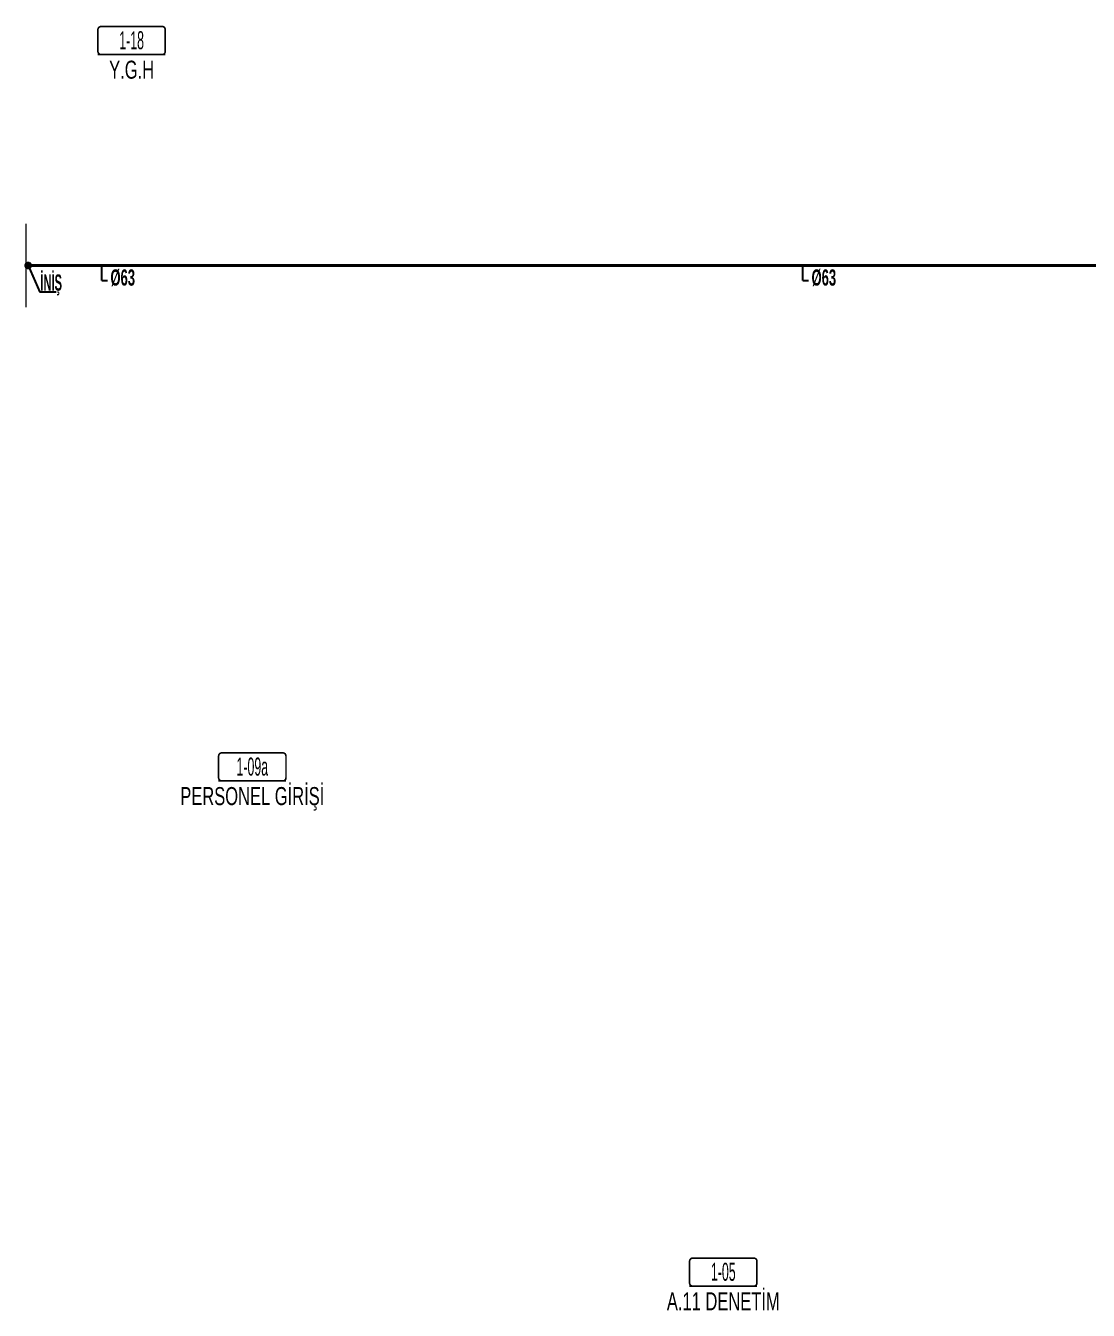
# Model space of a CAD drawing. Header units: centimetres. Extents: x 405464 to 563355, y 50011 to 66875.
# Drawn here: x 451244 to 452555, y 53691 to 55276 of the extents above; entities that cross this region are included whole.
import ezdxf
from ezdxf.enums import TextEntityAlignment as Align

# ---------------------------------------------------------------- set-up
doc = ezdxf.new("R2010")
doc.units = ezdxf.units.CM
doc.layers.get('0').update_dxf_attribs({"lineweight": 9})
for name, color, linetype in [('-M-MAHAL-DEBILER', 7, 'Continuous'), ('-M-MAHAL-ETIKET-NOT', 7, 'Continuous'), ('-M-MAHAL-ETIKET-NOTM', 7, 'Continuous'), ('-M-MAHAL-ETK-', 7, 'Continuous'), ('-M-MAHAL-HAVA-DEGISIM', 7, 'Continuous'), ('-M-MAHAL-NO', 7, 'Continuous'), ('-M-MAHAL-NOM', 7, 'Continuous')]:
    doc.layers.add(name, color=color, linetype=linetype)
for name, color, linetype, lineweight in [('0-KRCN-SHT YUMUŞAK SU ÇAP', 201, 'Continuous', 30), ('0-KRCN-SHT-PROSES-BORU', 1, '0-Y_LINE', 40), ('0-KRCN-SHT-YAZI-ÇAP-TEMSU', 81, 'Continuous', 30)]:
    doc.layers.add(name, color=color, linetype=linetype, lineweight=lineweight)
doc.styles.add('-M-ISSO-TEXT-TTF', font='ARIALN.TTF')
doc.styles.add('-M-MHLETK-NOT', font='romans.shx', dxfattribs={"width": 0.7})
doc.styles.add('-M-MHLETK-TEXT', font='ARIALN.TTF', dxfattribs={"width": 0.7})
doc.styles.add('BORU', font='AGENCYR.TTF')
doc.styles.add('CAP', font='ARIALNB.TTF')
doc.linetypes.add('0-Y_LINE', pattern='A,100,-0.5,["Y",BORU,S=9,R=0,X=0,Y=-4.5],-5', length=105.5)

# ---------------------------------------------------------------- blocks, each defined once
blk = doc.blocks.new('M-MHLETK-YNG')
at = {"layer": '-M-MAHAL-ETIKET-NOT', "color": 3, "style": '-M-MHLETK-NOT', "width": 0.5, "flags": 9}
for tag, p in [('KIS', (-2.59, 1.616)), ('ALAN', (-2.581, 1.562))]:
    blk.add_attdef(tag, text='', height=0.04, dxfattribs=at).set_placement(p, align=Align.MIDDLE_CENTER)
for tag, p, height in [('KLKTR', (-2.617, 1.425), 0.04), ('HL', (-2.616, 1.493), 0.0286), ('RDY-BOY1', (-2.614, 1.37), 0.0286), ('RDY-BOY2', (-2.614, 1.32), 0.0286), ('RDY-BOY3', (-2.614, 1.27), 0.0286), ('RDY-BOY4', (-2.614, 1.22), 0.0286), ('KON-BOY1', (-2.614, 1.14), 0.0286), ('KON-BOY2', (-2.614, 1.09), 0.0286), ('KON-BOY3', (-2.614, 1.04), 0.0286), ('FCU-TIP1', (-2.614, 0.96), 0.0286), ('FCU-TIP2', (-2.614, 0.91), 0.0286), ('FCU-TIP3', (-2.614, 0.86), 0.0286), ('HLA', (-2.521, 1.493), 0.0286), ('VRV-TIP1', (-2.614, 0.759), 0.0286), ('VRV-TIP2', (-2.614, 0.709), 0.0286)]:
    blk.add_attdef(tag, p, '', height=height, dxfattribs=at)
at = {"layer": '-M-MAHAL-ETIKET-NOTM', "color": 3, "style": '-M-ISSO-TEXT-TTF', "width": 0.8, "flags": 8}
blk.add_attdef('MAH-ADI2', text='', height=1.111, dxfattribs=at).set_placement((0, -2.549), align=Align.MIDDLE_CENTER)
at = {"layer": '-M-MAHAL-HAVA-DEGISIM', "style": '-M-MHLETK-NOT', "width": 0.5, "flags": 8}
blk.add_attdef('HAVADEG', text='', height=0.6, dxfattribs=at).set_placement((0, 3.611), align=Align.MIDDLE_CENTER)
blk.add_wipeout([(-2.078, 1.735), (2.078, 1.735), (2.078, 0), (-2.078, 0)]).dxf.layer = '-M-MAHAL-ETK-'
at = {"layer": '-M-MAHAL-ETK-', "color": 0}
for p, q in [((-2.078, 0), (2.078, 0)), ((-1.161, 0), (-1.161, 0))]:
    blk.add_line(p, q, dxfattribs=at)
blk.add_lwpolyline([(-1.878, 1.735, 0.1, 0.1, 0), (1.878, 1.735, 0.1, 0.1, -0.414214), (2.078, 1.535, 0.1, 0.1, 0), (2.078, 0.2, 0.1, 0.1, -0.414214), (1.878, 0, 0.1, 0.1, 0), (-1.878, 0, 0.1, 0.1, -0.414214), (-2.078, 0.2, 0.1, 0.1, 0), (-2.078, 1.535, 0.1, 0.1, -0.414214)], format="xyseb", close=True, dxfattribs=at)
at = {"layer": '-M-MAHAL-DEBILER', "color": 4, "style": '-M-MHLETK-NOT', "width": 0.5, "flags": 8}
blk.add_attdef('DEBIS', text='', height=0.4, dxfattribs=at).set_placement((-2.173, 2.145), align=Align.MIDDLE_CENTER)
at = {"layer": '-M-MAHAL-DEBILER', "color": 191, "style": '-M-MHLETK-NOT', "width": 0.5, "flags": 8}
blk.add_attdef('DEBIR', text='', height=0.4, dxfattribs=at).set_placement((-1.613, 2.145), align=Align.MIDDLE_CENTER)
at = {"layer": '-M-MAHAL-DEBILER', "color": 31, "style": '-M-MHLETK-NOT', "width": 0.5, "flags": 8}
blk.add_attdef('DEBIF', text='', height=0.4, dxfattribs=at).set_placement((1.585, 2.145), align=Align.MIDDLE_CENTER)
at = {"layer": '-M-MAHAL-DEBILER', "color": 1, "style": '-M-MHLETK-NOT', "width": 0.5, "flags": 8}
blk.add_attdef('DEBIE', text='', height=0.4, dxfattribs=at).set_placement((2.32, 2.145), align=Align.MIDDLE_CENTER)
at = {"layer": '-M-MAHAL-ETIKET-NOT', "color": 3}
for tag, height, style, width, flags, p in [('RH', 0.04, '-M-MHLETK-NOT', 0.5, 9, (-2.39, 1.616)), ('YAZ', 0.04, '-M-MHLETK-NOT', 0.5, 9, (-2.178, 1.616)), ('YUKSEKLIK', 0.04, '-M-MHLETK-NOT', 0.5, 9, (-2.324, 1.562)), ('MAH-ADI', 1.111, '-M-ISSO-TEXT-TTF', 0.8, 8, (0, -0.931))]:
    blk.add_attdef(tag, text='', height=height, dxfattribs=dict(at, style=style, width=width, flags=flags)).set_placement(p, align=Align.MIDDLE_CENTER)
at = {"layer": '-M-MAHAL-ETIKET-NOT', "color": 3, "style": '-M-MHLETK-NOT', "width": 0.5, "flags": 9}
for tag, p in [('FCU-ADET1', (-2.524, 0.96)), ('FCU-ADET2', (-2.524, 0.91)), ('FCU-ADET3', (-2.524, 0.86)), ('RDY-TIP1', (-2.5, 1.37)), ('RDY-TIP2', (-2.5, 1.32)), ('RDY-TIP3', (-2.5, 1.27)), ('RDY-TIP4', (-2.5, 1.22)), ('KON-TIP1', (-2.5, 1.14)), ('KON-TIP2', (-2.5, 1.09)), ('KON-TIP3', (-2.5, 1.04)), ('FCU-KAP1', (-2.398, 0.96)), ('FCU-KAP2', (-2.398, 0.91)), ('FCU-KAP3', (-2.398, 0.86)), ('RDY-ADET1', (-2.389, 1.37)), ('RDY-ADET2', (-2.389, 1.32)), ('RDY-ADET3', (-2.389, 1.27)), ('RDY-ADET4', (-2.389, 1.22)), ('KON-ADET1', (-2.389, 1.14)), ('KON-ADET2', (-2.389, 1.09)), ('KON-ADET3', (-2.389, 1.04)), ('FCU-DUY1', (-2.272, 0.96)), ('FCU-DUY2', (-2.272, 0.91)), ('FCU-DUY3', (-2.272, 0.86)), ('RDY-ISI1', (-2.265, 1.37)), ('RDY-ISI2', (-2.265, 1.32)), ('RDY-ISI3', (-2.265, 1.27)), ('RDY-ISI4', (-2.265, 1.22)), ('KON-ISI1', (-2.265, 1.14)), ('KON-ISI2', (-2.265, 1.09)), ('KON-ISI3', (-2.265, 1.04)), ('AHU', (-2.225, 1.439)), ('SHG', (-2.225, 1.493)), ('FCU-SOG1', (-2.154, 0.96)), ('FCU-SOG2', (-2.154, 0.91)), ('FCU-SOG3', (-2.154, 0.86)), ('LHG', (-2.132, 1.493)), ('RDY-BNP1', (-2.102, 1.37)), ('RDY-BNP2', (-2.102, 1.32)), ('RDY-BNP3', (-2.102, 1.27)), ('RDY-BNP4', (-2.102, 1.22)), ('KON-BNP1', (-2.102, 1.14)), ('KON-BNP2', (-2.102, 1.09)), ('KON-BNP3', (-2.102, 1.04)), ('FCU-ISI1', (-2.044, 0.96)), ('FCU-ISI2', (-2.044, 0.91)), ('FCU-ISI3', (-2.044, 0.86)), ('HG', (-2.039, 1.493)), ('RDY-BNK1', (-1.964, 1.37)), ('RDY-BNK2', (-1.964, 1.32)), ('RDY-BNK3', (-1.964, 1.27)), ('RDY-BNK4', (-1.964, 1.22)), ('KON-BNK1', (-1.964, 1.14)), ('KON-BNK2', (-1.964, 1.09)), ('KON-BNK3', (-1.964, 1.04)), ('HGA', (-1.962, 1.493)), ('EF', (-1.962, 1.439)), ('FCU-DEBI1', (-1.95, 0.96)), ('FCU-DEBI2', (-1.95, 0.91)), ('FCU-DEBI3', (-1.95, 0.86)), ('FCU-BNP1', (-1.831, 0.96)), ('FCU-BNP2', (-1.831, 0.91)), ('FCU-BNP3', (-1.831, 0.86)), ('FCU-BNK1', (-1.614, 0.96)), ('FCU-BNK2', (-1.614, 0.91)), ('FCU-BNK3', (-1.614, 0.86)), ('VRV-ADET1', (-2.524, 0.759)), ('VRV-ADET2', (-2.524, 0.709)), ('VRV-KAP1', (-2.398, 0.759)), ('VRV-KAP2', (-2.398, 0.709)), ('VRV-DUY1', (-2.272, 0.759)), ('VRV-DUY2', (-2.272, 0.709)), ('VRV-SOG1', (-2.154, 0.759)), ('VRV-SOG2', (-2.154, 0.709)), ('VRV-ISI1', (-2.044, 0.759)), ('VRV-ISI2', (-2.044, 0.709)), ('VRV-DEBI1', (-1.95, 0.759)), ('VRV-DEBI2', (-1.95, 0.709)), ('VRV-BNP1', (-1.831, 0.759)), ('VRV-BNP2', (-1.831, 0.709)), ('VRV-BNK1', (-1.614, 0.759)), ('VRV-BNK2', (-1.614, 0.709))]:
    blk.add_attdef(tag, p, '', height=0.0286, dxfattribs=at)
at = {"layer": '-M-MAHAL-HAVA-DEGISIM', "style": '-M-MHLETK-NOT', "width": 0.5, "flags": 8}
blk.add_attdef('HAVA', text='', height=0.6, dxfattribs=at).set_placement((0, 2.399), align=Align.MIDDLE_CENTER)
at = {"layer": '-M-MAHAL-NO', "color": 7, "style": '-M-MHLETK-TEXT', "width": 0.6, "flags": 8}
blk.add_attdef('MAH-NO', text='', height=1.111, dxfattribs=at).set_placement((0, 0.889), align=Align.MIDDLE_CENTER)
at = {"layer": '-M-MAHAL-NOM', "color": 7, "style": '-M-MHLETK-TEXT', "width": 0.6, "flags": 8}
blk.add_attdef('MAH-NOM', text='', height=1.111, dxfattribs=at).set_placement((0, 0.889), align=Align.MIDDLE_CENTER)

msp = doc.modelspace()

# ---------------------------------------------------------------- hatches: boundary and pattern name
at = {"layer": '0-KRCN-SHT-PROSES-BORU'}
h = msp.add_hatch(color=256, dxfattribs=at)
h.dxf.hatch_style = 1
edge = h.paths.add_edge_path()
edge.add_arc((451246.7, 54979.9), 3, 0, 360)
edge = h.paths.add_edge_path(flags=16)
edge.add_arc((451246.7, 54979.9), 1.8, 0, 360)

# ---------------------------------------------------------------- linework, layer by layer
at = {"ltscale": 1.1}
msp.add_line((451243.7, 55031.4), (451243.7, 54928.5), dxfattribs=at)
at = {"layer": '0-KRCN-SHT YUMUŞAK SU ÇAP', "linetype": 'Continuous'}
for p, q in [((451337.6, 54961.5), (451337.6, 54979.9)), ((452202.6, 54961.5), (452202.6, 54979.9)), ((451337.6, 54961.5), (451344.6, 54961.5)), ((452202.6, 54961.5), (452209.6, 54961.5))]:
    msp.add_line(p, q, dxfattribs=at)
at = {"layer": '0-KRCN-SHT-PROSES-BORU'}
for p, q in [((451243.7, 54979.9), (451244.9, 54979.9)), ((451248.5, 54979.9), (461110.5, 54979.9))]:
    msp.add_line(p, q, dxfattribs=at)
for radius in [3, 1.8]:
    msp.add_circle((451246.7, 54979.9), radius, dxfattribs=at)
at = {"layer": '0-KRCN-SHT-YAZI-ÇAP-TEMSU', "linetype": 'Continuous'}
for p in [(451246.7, 54979.9), (451281.3, 54947.1)]:
    msp.add_line(p, (451261.1, 54947.1), dxfattribs=at)

# ---------------------------------------------------------------- block references
at = {"layer": '-M-MAHAL-ETK-', "xscale": 20, "yscale": 20, "zscale": 20}
for p, values in [((451374.4, 55240.1), {'MAH-NO': '1-18', 'MAH-ADI': 'Y.G.H'}), ((451523.3, 54343.9), {'MAH-NO': '1-09a', 'MAH-ADI': 'PERSONEL GİRİŞİ'}), ((452104.4, 53720.6), {'MAH-NO': '1-05', 'MAH-ADI': 'A.11 DENETİM'})]:
    msp.add_blockref('M-MHLETK-YNG', p, dxfattribs=at).add_auto_attribs(values)

# ---------------------------------------------------------------- texts
at = {"layer": '0-KRCN-SHT YUMUŞAK SU ÇAP', "linetype": 'Continuous', "style": 'CAP', "width": 0.7}
for p in [(451348.3, 54955.1), (452213.3, 54955.1)]:
    msp.add_text('Ø63', height=20, dxfattribs=at).set_placement(p)
at = {"layer": '0-KRCN-SHT-YAZI-ÇAP-TEMSU', "linetype": 'Continuous', "style": 'CAP', "width": 0.6}
msp.add_text('İNİŞ', height=20, dxfattribs=at).set_placement((451261.8, 54948.9))

doc.saveas('drawing.dxf')
